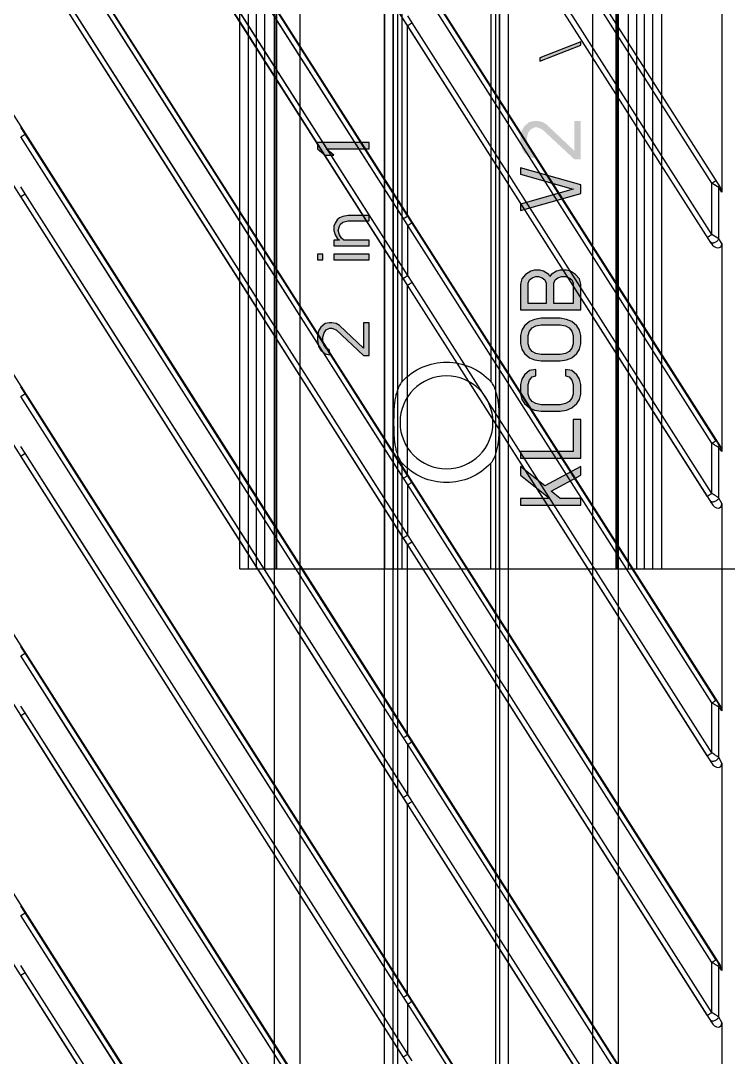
# Model space of a CAD drawing. Header units: millimetres. Extents: x 3299 to 14264, y 1863 to 5555.
# Drawn here: x 10132.6 to 10173.7, y 4667.9 to 4728.1 of the extents above; entities that cross this region are included whole.
import ezdxf

# ---------------------------------------------------------------- set-up
doc = ezdxf.new("R2010")
doc.units = ezdxf.units.MM
doc.layers.add('02___PRT_ALL_AXES', color=7, linetype='Continuous')

# ---------------------------------------------------------------- blocks, each defined once
blk = doc.blocks.new('rygj')
at = {"lineweight": 5, "true_color": 0x139b48}
h = blk.add_hatch(color=114, dxfattribs=at)
h.dxf.hatch_style = 1
h.paths.add_polyline_path([(5016.593, 3168.061), (5016.646, 3168.316), (5016.646, 3168.444), (5016.593, 3168.699), (5016.38, 3168.954), (5016.168, 3169.082), (5015.849, 3169.146), (5015.637, 3169.146), (5015.265, 3169.082), (5015.052, 3168.954), (5014.84, 3168.699), (5014.787, 3168.444), (5015.052, 3168.444), (5015.158, 3168.635), (5015.318, 3168.763), (5015.583, 3168.827), (5015.796, 3168.827), (5016.062, 3168.763), (5016.221, 3168.635), (5016.327, 3168.444), (5016.327, 3168.316), (5016.221, 3168.061), (5014.733, 3166.465), (5014.733, 3166.146), (5016.646, 3166.146), (5016.646, 3166.465), (5015.158, 3166.465), (5016.487, 3167.869)])
h.paths.add_polyline_path([(5020.618, 3169.146), (5020.305, 3169.146), (5020.305, 3168.827), (5020.618, 3168.827)])
h.paths.add_polyline_path([(5020.618, 3168.188), (5020.305, 3168.188), (5020.305, 3166.146), (5020.618, 3166.146)])
h.paths.add_polyline_path([(5021.743, 3167.869), (5021.993, 3167.933), (5022.243, 3167.869), (5022.368, 3167.805), (5022.493, 3167.678), (5022.555, 3167.359), (5022.555, 3166.146), (5022.868, 3166.146), (5022.868, 3167.359), (5022.805, 3167.678), (5022.743, 3167.869), (5022.618, 3167.997), (5022.43, 3168.125), (5022.243, 3168.188), (5021.993, 3168.188), (5021.743, 3168.125), (5021.555, 3167.997), (5021.43, 3167.869), (5021.43, 3168.188), (5021.118, 3168.188), (5021.118, 3166.146), (5021.43, 3166.146), (5021.43, 3167.614), (5021.555, 3167.742)])
h.paths.add_polyline_path([(5027.118, 3169.146), (5026.743, 3169.146), (5026.368, 3168.699), (5026.368, 3168.188), (5026.743, 3168.635), (5026.743, 3166.146), (5027.118, 3166.146)])
h = blk.add_hatch(color=114, dxfattribs=at)
h.dxf.hatch_style = 1
h.paths.add_polyline_path([(5052.292, 3156.452), (5052.23, 3156.825), (5051.982, 3157.123), (5051.734, 3157.271), (5051.424, 3157.346), (5050.866, 3157.346), (5050.556, 3157.271), (5050.308, 3157.123), (5050.061, 3156.825), (5049.937, 3156.527), (5049.875, 3156.154), (5049.875, 3155.037), (5049.937, 3154.665), (5050.061, 3154.367), (5050.308, 3154.069), (5050.556, 3153.92), (5050.866, 3153.846), (5051.424, 3153.846), (5051.734, 3153.92), (5051.982, 3154.069), (5052.23, 3154.367), (5052.292, 3154.74), (5051.92, 3154.74), (5051.858, 3154.516), (5051.672, 3154.367), (5051.424, 3154.293), (5050.866, 3154.293), (5050.618, 3154.367), (5050.432, 3154.516), (5050.308, 3154.74), (5050.247, 3155.037), (5050.247, 3156.154), (5050.308, 3156.452), (5050.432, 3156.676), (5050.618, 3156.825), (5050.866, 3156.899), (5051.424, 3156.899), (5051.672, 3156.825), (5051.858, 3156.676), (5051.92, 3156.452)])
h.paths.add_polyline_path([(5063.634, 3156.527), (5063.572, 3156.825), (5063.324, 3157.123), (5063.076, 3157.271), (5062.642, 3157.346), (5062.518, 3157.346), (5062.085, 3157.271), (5061.837, 3157.123), (5061.589, 3156.825), (5061.527, 3156.527), (5061.837, 3156.527), (5061.961, 3156.75), (5062.147, 3156.899), (5062.456, 3156.974), (5062.704, 3156.974), (5063.014, 3156.899), (5063.2, 3156.75), (5063.324, 3156.527), (5063.324, 3156.378), (5063.2, 3156.08), (5063.076, 3155.931), (5062.704, 3155.782), (5062.456, 3155.782), (5062.456, 3155.484), (5062.704, 3155.484), (5063.076, 3155.41), (5063.262, 3155.261), (5063.386, 3154.963), (5063.386, 3154.665), (5063.324, 3154.516), (5063.2, 3154.367), (5063.076, 3154.293), (5062.766, 3154.218), (5062.394, 3154.218), (5062.085, 3154.293), (5061.961, 3154.367), (5061.837, 3154.516), (5061.775, 3154.665), (5061.465, 3154.665), (5061.527, 3154.442), (5061.651, 3154.218), (5061.837, 3154.069), (5062.085, 3153.92), (5062.332, 3153.846), (5062.828, 3153.846), (5063.076, 3153.92), (5063.324, 3154.069), (5063.51, 3154.218), (5063.634, 3154.442), (5063.696, 3154.665), (5063.696, 3154.963), (5063.634, 3155.261), (5063.51, 3155.484), (5063.2, 3155.633), (5063.448, 3155.857), (5063.572, 3156.08), (5063.634, 3156.378)])
h.paths.add_polyline_path([(5060.597, 3157.346), (5059.729, 3154.293), (5058.862, 3157.346), (5058.49, 3157.346), (5059.481, 3153.846), (5059.977, 3153.846), (5060.969, 3157.346)])
h.paths.add_polyline_path([(5055.019, 3153.846), (5055.019, 3154.293), (5053.16, 3154.293), (5053.16, 3157.346), (5052.788, 3157.346), (5052.788, 3153.846)])
h.paths.add_polyline_path([(5041.817, 3156.452), (5041.755, 3156.825), (5041.507, 3157.123), (5041.26, 3157.271), (5040.95, 3157.346), (5040.392, 3157.346), (5040.082, 3157.271), (5039.834, 3157.123), (5039.586, 3156.825), (5039.462, 3156.527), (5039.4, 3156.154), (5039.4, 3155.037), (5039.462, 3154.665), (5039.586, 3154.367), (5039.834, 3154.069), (5040.082, 3153.92), (5040.392, 3153.846), (5040.95, 3153.846), (5041.26, 3153.92), (5041.507, 3154.069), (5041.755, 3154.367), (5041.817, 3154.74), (5041.445, 3154.74), (5041.383, 3154.516), (5041.198, 3154.367), (5040.95, 3154.293), (5040.392, 3154.293), (5040.144, 3154.367), (5039.958, 3154.516), (5039.834, 3154.74), (5039.772, 3155.037), (5039.772, 3156.154), (5039.834, 3156.452), (5039.958, 3156.676), (5040.144, 3156.825), (5040.392, 3156.899), (5040.95, 3156.899), (5041.198, 3156.825), (5041.383, 3156.676), (5041.445, 3156.452)])
h.paths.add_polyline_path([(5016.902, 3156.154), (5016.84, 3156.527), (5016.716, 3156.825), (5016.468, 3157.123), (5016.22, 3157.271), (5015.91, 3157.346), (5015.414, 3157.346), (5015.104, 3157.271), (5014.856, 3157.123), (5014.608, 3156.825), (5014.485, 3156.527), (5014.423, 3156.154), (5014.423, 3155.037), (5014.485, 3154.665), (5014.608, 3154.367), (5014.856, 3154.069), (5015.104, 3153.92), (5015.414, 3153.846), (5015.91, 3153.846), (5016.22, 3153.92), (5016.468, 3154.069), (5016.716, 3154.367), (5016.84, 3154.665), (5016.902, 3155.037)])
h.paths.add_polyline_path([(5028.368, 3156.527), (5028.306, 3156.825), (5028.058, 3157.123), (5027.81, 3157.271), (5027.438, 3157.346), (5027.19, 3157.346), (5026.756, 3157.271), (5026.508, 3157.123), (5026.261, 3156.825), (5026.199, 3156.527), (5026.508, 3156.527), (5026.632, 3156.75), (5026.818, 3156.899), (5027.128, 3156.974), (5027.376, 3156.974), (5027.686, 3156.899), (5027.872, 3156.75), (5027.996, 3156.527), (5027.996, 3156.378), (5027.872, 3156.08), (5026.137, 3154.218), (5026.137, 3153.846), (5028.368, 3153.846), (5028.368, 3154.218), (5026.632, 3154.218), (5028.182, 3155.857), (5028.306, 3156.08), (5028.368, 3156.378)])
h.paths.add_polyline_path([(5046.404, 3153.846), (5045.474, 3156.229), (5045.288, 3156.229), (5046.218, 3153.846)])
h.paths.add_polyline_path([(5025.269, 3157.346), (5024.401, 3154.293), (5023.533, 3157.346), (5023.162, 3157.346), (5024.153, 3153.846), (5024.649, 3153.846), (5025.641, 3157.346)])
h.paths.add_polyline_path([(5038.904, 3153.846), (5038.904, 3157.346), (5038.532, 3157.346), (5038.532, 3155.931), (5036.797, 3155.931), (5036.797, 3157.346), (5036.425, 3157.346), (5036.425, 3153.846), (5036.797, 3153.846), (5036.797, 3155.484), (5038.532, 3155.484), (5038.532, 3153.846)])
h.paths.add_polyline_path([(5019.691, 3156.229), (5019.691, 3156.527), (5019.629, 3156.75), (5019.443, 3157.048), (5019.195, 3157.271), (5018.885, 3157.346), (5017.398, 3157.346), (5017.398, 3153.846), (5018.885, 3153.846), (5019.195, 3153.92), (5019.443, 3154.144), (5019.629, 3154.442), (5019.691, 3154.665), (5019.691, 3155.037), (5019.629, 3155.261), (5019.443, 3155.559), (5019.319, 3155.633), (5019.443, 3155.708), (5019.629, 3156.005)])
h.paths.add_polyline_path([(5019.319, 3154.963), (5019.319, 3154.74), (5019.257, 3154.516), (5019.133, 3154.367), (5018.947, 3154.293), (5017.769, 3154.293), (5017.769, 3155.41), (5018.947, 3155.41), (5019.133, 3155.335), (5019.257, 3155.186)], flags=16)
h.paths.add_polyline_path([(5019.319, 3156.452), (5019.319, 3156.303), (5019.257, 3156.08), (5019.133, 3155.931), (5018.947, 3155.857), (5017.769, 3155.857), (5017.769, 3156.899), (5018.947, 3156.899), (5019.133, 3156.825), (5019.257, 3156.676)], flags=16)
h.paths.add_polyline_path([(5016.53, 3156.154), (5016.53, 3155.037), (5016.468, 3154.74), (5016.344, 3154.516), (5016.158, 3154.367), (5015.91, 3154.293), (5015.414, 3154.293), (5015.166, 3154.367), (5014.98, 3154.516), (5014.856, 3154.74), (5014.794, 3155.037), (5014.794, 3156.154), (5014.856, 3156.452), (5014.98, 3156.676), (5015.166, 3156.825), (5015.414, 3156.899), (5015.91, 3156.899), (5016.158, 3156.825), (5016.344, 3156.676), (5016.468, 3156.452)], flags=16)
h.paths.add_polyline_path([(5011.881, 3155.037), (5011.881, 3156.154), (5011.943, 3156.452), (5012.067, 3156.676), (5012.253, 3156.825), (5012.501, 3156.899), (5013.059, 3156.899), (5013.307, 3156.825), (5013.493, 3156.676), (5013.555, 3156.452), (5013.927, 3156.452), (5013.865, 3156.825), (5013.617, 3157.123), (5013.369, 3157.271), (5013.059, 3157.346), (5012.501, 3157.346), (5012.191, 3157.271), (5011.943, 3157.123), (5011.695, 3156.825), (5011.572, 3156.527), (5011.51, 3156.154), (5011.51, 3155.037), (5011.572, 3154.665), (5011.695, 3154.367), (5011.943, 3154.069), (5012.191, 3153.92), (5012.501, 3153.846), (5013.059, 3153.846), (5013.369, 3153.92), (5013.617, 3154.069), (5013.865, 3154.367), (5013.927, 3154.74), (5013.555, 3154.74), (5013.493, 3154.516), (5013.307, 3154.367), (5013.059, 3154.293), (5012.501, 3154.293), (5012.253, 3154.367), (5012.067, 3154.516), (5011.943, 3154.74)])
h.paths.add_polyline_path([(5011.014, 3153.846), (5011.014, 3154.293), (5009.154, 3154.293), (5009.154, 3157.346), (5008.782, 3157.346), (5008.782, 3153.846)])
h.paths.add_polyline_path([(5032.954, 3153.846), (5032.025, 3156.229), (5031.839, 3156.229), (5032.768, 3153.846)])
h.paths.add_polyline_path([(5006.427, 3155.633), (5006.427, 3157.346), (5006.055, 3157.346), (5006.055, 3153.846), (5006.427, 3153.846), (5006.427, 3155.037), (5006.861, 3155.559), (5007.791, 3153.846), (5008.287, 3153.846), (5007.171, 3155.931), (5008.287, 3157.346), (5007.791, 3157.346)])
at = {"color": 114, "linetype": 'Continuous', "true_color": 0x139b48}
for p, q in [((4442.055, 3171.646), (5101.055, 3171.646)), ((4442.055, 3170.146), (5101.055, 3170.146)), ((5015.052, 3168.954), (5014.84, 3168.699)), ((5015.265, 3169.082), (5015.052, 3168.954)), ((5015.637, 3169.146), (5015.265, 3169.082)), ((5015.318, 3168.763), (5015.583, 3168.827)), ((5015.583, 3168.827), (5015.796, 3168.827)), ((5015.849, 3169.146), (5015.637, 3169.146)), ((5015.796, 3168.827), (5016.062, 3168.763)), ((5016.168, 3169.082), (5015.849, 3169.146)), ((5016.38, 3168.954), (5016.168, 3169.082)), ((5016.593, 3168.699), (5016.38, 3168.954)), ((5020.618, 3169.146), (5020.305, 3169.146)), ((5020.305, 3169.146), (5020.305, 3168.827)), ((5020.305, 3168.827), (5020.618, 3168.827)), ((5020.618, 3168.827), (5020.618, 3169.146)), ((5026.743, 3169.146), (5026.368, 3168.699)), ((5027.118, 3169.146), (5026.743, 3169.146)), ((5027.118, 3166.146), (5027.118, 3169.146)), ((5014.84, 3168.699), (5014.787, 3168.444)), ((5014.787, 3168.444), (5015.052, 3168.444)), ((5015.052, 3168.444), (5015.158, 3168.635)), ((5015.158, 3168.635), (5015.318, 3168.763)), ((5016.062, 3168.763), (5016.221, 3168.635)), ((5016.221, 3168.635), (5016.327, 3168.444)), ((5016.327, 3168.316), (5016.221, 3168.061)), ((5016.327, 3168.444), (5016.327, 3168.316)), ((5016.646, 3168.444), (5016.593, 3168.699)), ((5016.593, 3168.061), (5016.646, 3168.316)), ((5016.646, 3168.316), (5016.646, 3168.444)), ((5026.368, 3168.699), (5026.368, 3168.188)), ((5026.368, 3168.188), (5026.743, 3168.635)), ((5026.743, 3168.635), (5026.743, 3166.146)), ((5016.221, 3168.061), (5014.733, 3166.465)), ((5015.158, 3166.465), (5016.487, 3167.869)), ((5016.487, 3167.869), (5016.593, 3168.061)), ((5020.618, 3168.188), (5020.305, 3168.188)), ((5020.305, 3168.188), (5020.305, 3166.146)), ((5020.618, 3166.146), (5020.618, 3168.188)), ((5021.43, 3168.188), (5021.118, 3168.188)), ((5021.118, 3168.188), (5021.118, 3166.146)), ((5021.43, 3167.869), (5021.43, 3168.188)), ((5021.555, 3167.997), (5021.43, 3167.869)), ((5021.43, 3167.614), (5021.555, 3167.742)), ((5021.743, 3168.125), (5021.555, 3167.997)), ((5021.555, 3167.742), (5021.743, 3167.869)), ((5021.993, 3168.188), (5021.743, 3168.125)), ((5021.743, 3167.869), (5021.993, 3167.933)), ((5022.243, 3168.188), (5021.993, 3168.188)), ((5021.993, 3167.933), (5022.243, 3167.869)), ((5022.43, 3168.125), (5022.243, 3168.188)), ((5022.243, 3167.869), (5022.368, 3167.805)), ((5022.368, 3167.805), (5022.493, 3167.678)), ((5022.618, 3167.997), (5022.43, 3168.125)), ((5022.493, 3167.678), (5022.555, 3167.359)), ((5022.743, 3167.869), (5022.618, 3167.997)), ((5022.805, 3167.678), (5022.743, 3167.869)), ((5022.868, 3167.359), (5022.805, 3167.678)), ((5021.43, 3166.146), (5021.43, 3167.614)), ((5022.555, 3167.359), (5022.555, 3166.146)), ((5022.868, 3166.146), (5022.868, 3167.359)), ((5014.733, 3166.465), (5014.733, 3166.146)), ((5016.646, 3166.465), (5015.158, 3166.465)), ((5016.646, 3166.146), (5016.646, 3166.465)), ((5014.733, 3166.146), (5016.646, 3166.146)), ((5020.305, 3166.146), (5020.618, 3166.146)), ((5021.118, 3166.146), (5021.43, 3166.146)), ((5022.555, 3166.146), (5022.868, 3166.146)), ((5026.743, 3166.146), (5027.118, 3166.146)), ((4495.013, 3165.246), (5068.697, 3165.246)), ((4495.398, 3164.746), (5068.312, 3164.746)), ((4495.013, 3158.046), (5068.697, 3158.046)), ((4495.398, 3158.546), (5068.312, 3158.546)), ((5006.427, 3157.346), (5006.055, 3157.346)), ((5006.055, 3157.346), (5006.055, 3153.846)), ((5007.791, 3157.346), (5006.427, 3155.633)), ((5006.427, 3155.633), (5006.427, 3157.346)), ((5007.171, 3155.931), (5008.287, 3157.346)), ((5008.287, 3157.346), (5007.791, 3157.346)), ((5009.154, 3157.346), (5008.782, 3157.346)), ((5008.782, 3157.346), (5008.782, 3153.846)), ((5009.154, 3154.293), (5009.154, 3157.346)), ((5011.695, 3156.825), (5011.572, 3156.527)), ((5011.943, 3157.123), (5011.695, 3156.825)), ((5012.191, 3157.271), (5011.943, 3157.123)), ((5012.067, 3156.676), (5012.253, 3156.825)), ((5012.501, 3157.346), (5012.191, 3157.271)), ((5012.253, 3156.825), (5012.501, 3156.899)), ((5013.059, 3157.346), (5012.501, 3157.346)), ((5012.501, 3156.899), (5013.059, 3156.899)), ((5013.369, 3157.271), (5013.059, 3157.346)), ((5013.059, 3156.899), (5013.307, 3156.825)), ((5013.307, 3156.825), (5013.493, 3156.676)), ((5013.617, 3157.123), (5013.369, 3157.271)), ((5013.865, 3156.825), (5013.617, 3157.123)), ((5013.927, 3156.452), (5013.865, 3156.825)), ((5014.608, 3156.825), (5014.485, 3156.527)), ((5014.856, 3157.123), (5014.608, 3156.825)), ((5015.104, 3157.271), (5014.856, 3157.123)), ((5014.98, 3156.676), (5015.166, 3156.825)), ((5015.414, 3157.346), (5015.104, 3157.271)), ((5015.166, 3156.825), (5015.414, 3156.899)), ((5015.91, 3157.346), (5015.414, 3157.346)), ((5015.414, 3156.899), (5015.91, 3156.899)), ((5016.22, 3157.271), (5015.91, 3157.346)), ((5015.91, 3156.899), (5016.158, 3156.825)), ((5016.158, 3156.825), (5016.344, 3156.676)), ((5016.468, 3157.123), (5016.22, 3157.271)), ((5016.716, 3156.825), (5016.468, 3157.123)), ((5016.84, 3156.527), (5016.716, 3156.825)), ((5018.885, 3157.346), (5017.398, 3157.346)), ((5017.398, 3157.346), (5017.398, 3153.846)), ((5017.769, 3156.899), (5018.947, 3156.899)), ((5017.769, 3155.857), (5017.769, 3156.899)), ((5019.195, 3157.271), (5018.885, 3157.346)), ((5018.947, 3156.899), (5019.133, 3156.825)), ((5019.133, 3156.825), (5019.257, 3156.676)), ((5019.443, 3157.048), (5019.195, 3157.271)), ((5019.629, 3156.75), (5019.443, 3157.048)), ((5023.533, 3157.346), (5023.162, 3157.346)), ((5023.162, 3157.346), (5024.153, 3153.846)), ((5024.401, 3154.293), (5023.533, 3157.346)), ((5025.269, 3157.346), (5024.401, 3154.293)), ((5024.649, 3153.846), (5025.641, 3157.346)), ((5025.641, 3157.346), (5025.269, 3157.346)), ((5011.572, 3156.527), (5011.51, 3156.154)), ((5011.881, 3156.154), (5011.943, 3156.452)), ((5011.943, 3156.452), (5012.067, 3156.676)), ((5013.493, 3156.676), (5013.555, 3156.452)), ((5013.555, 3156.452), (5013.927, 3156.452)), ((5014.485, 3156.527), (5014.423, 3156.154)), ((5014.794, 3156.154), (5014.856, 3156.452)), ((5014.856, 3156.452), (5014.98, 3156.676)), ((5016.344, 3156.676), (5016.468, 3156.452)), ((5016.468, 3156.452), (5016.53, 3156.154)), ((5016.902, 3156.154), (5016.84, 3156.527)), ((5019.257, 3156.676), (5019.319, 3156.452)), ((5019.319, 3156.303), (5019.257, 3156.08)), ((5019.319, 3156.452), (5019.319, 3156.303)), ((5019.691, 3156.527), (5019.629, 3156.75)), ((5019.629, 3156.005), (5019.691, 3156.229)), ((5019.691, 3156.229), (5019.691, 3156.527)), ((5032.025, 3156.229), (5031.839, 3156.229)), ((5031.839, 3156.229), (5032.768, 3153.846)), ((5032.954, 3153.846), (5032.025, 3156.229)), ((5008.287, 3153.846), (5007.171, 3155.931)), ((5011.51, 3156.154), (5011.51, 3155.037)), ((5011.881, 3155.037), (5011.881, 3156.154)), ((5014.423, 3156.154), (5014.423, 3155.037)), ((5014.794, 3155.037), (5014.794, 3156.154)), ((5016.53, 3156.154), (5016.53, 3155.037)), ((5016.902, 3155.037), (5016.902, 3156.154)), ((5018.947, 3155.857), (5017.769, 3155.857)), ((5019.133, 3155.931), (5018.947, 3155.857)), ((5019.257, 3156.08), (5019.133, 3155.931)), ((5019.319, 3155.633), (5019.443, 3155.708)), ((5019.443, 3155.559), (5019.319, 3155.633)), ((5019.443, 3155.708), (5019.629, 3156.005)), ((5006.427, 3155.037), (5006.861, 3155.559)), ((5006.427, 3153.846), (5006.427, 3155.037)), ((5006.861, 3155.559), (5007.791, 3153.846)), ((5011.51, 3155.037), (5011.572, 3154.665)), ((5011.943, 3154.74), (5011.881, 3155.037)), ((5014.423, 3155.037), (5014.485, 3154.665)), ((5014.856, 3154.74), (5014.794, 3155.037)), ((5016.53, 3155.037), (5016.468, 3154.74)), ((5016.84, 3154.665), (5016.902, 3155.037)), ((5017.769, 3155.41), (5018.947, 3155.41)), ((5017.769, 3154.293), (5017.769, 3155.41)), ((5018.947, 3155.41), (5019.133, 3155.335)), ((5019.133, 3155.335), (5019.257, 3155.186)), ((5019.257, 3155.186), (5019.319, 3154.963)), ((5019.629, 3155.261), (5019.443, 3155.559)), ((5019.691, 3155.037), (5019.629, 3155.261)), ((5019.691, 3154.665), (5019.691, 3155.037)), ((5011.572, 3154.665), (5011.695, 3154.367)), ((5012.067, 3154.516), (5011.943, 3154.74)), ((5012.253, 3154.367), (5012.067, 3154.516)), ((5013.493, 3154.516), (5013.307, 3154.367)), ((5013.555, 3154.74), (5013.493, 3154.516)), ((5013.927, 3154.74), (5013.555, 3154.74)), ((5013.865, 3154.367), (5013.927, 3154.74)), ((5014.485, 3154.665), (5014.608, 3154.367)), ((5014.98, 3154.516), (5014.856, 3154.74)), ((5015.166, 3154.367), (5014.98, 3154.516)), ((5016.344, 3154.516), (5016.158, 3154.367)), ((5016.468, 3154.74), (5016.344, 3154.516)), ((5016.716, 3154.367), (5016.84, 3154.665)), ((5019.257, 3154.516), (5019.133, 3154.367)), ((5019.319, 3154.74), (5019.257, 3154.516)), ((5019.319, 3154.963), (5019.319, 3154.74)), ((5019.443, 3154.144), (5019.629, 3154.442)), ((5019.629, 3154.442), (5019.691, 3154.665)), ((5006.055, 3153.846), (5006.427, 3153.846)), ((5007.791, 3153.846), (5008.287, 3153.846)), ((5008.782, 3153.846), (5011.014, 3153.846)), ((5011.014, 3154.293), (5009.154, 3154.293)), ((5011.014, 3153.846), (5011.014, 3154.293)), ((5011.695, 3154.367), (5011.943, 3154.069)), ((5011.943, 3154.069), (5012.191, 3153.92)), ((5012.191, 3153.92), (5012.501, 3153.846)), ((5012.501, 3154.293), (5012.253, 3154.367)), ((5013.059, 3154.293), (5012.501, 3154.293)), ((5012.501, 3153.846), (5013.059, 3153.846)), ((5013.307, 3154.367), (5013.059, 3154.293)), ((5013.059, 3153.846), (5013.369, 3153.92)), ((5013.369, 3153.92), (5013.617, 3154.069)), ((5013.617, 3154.069), (5013.865, 3154.367)), ((5014.608, 3154.367), (5014.856, 3154.069)), ((5014.856, 3154.069), (5015.104, 3153.92)), ((5015.104, 3153.92), (5015.414, 3153.846)), ((5015.414, 3154.293), (5015.166, 3154.367)), ((5015.91, 3154.293), (5015.414, 3154.293)), ((5015.414, 3153.846), (5015.91, 3153.846)), ((5016.158, 3154.367), (5015.91, 3154.293)), ((5015.91, 3153.846), (5016.22, 3153.92)), ((5016.22, 3153.92), (5016.468, 3154.069)), ((5016.468, 3154.069), (5016.716, 3154.367)), ((5017.398, 3153.846), (5018.885, 3153.846)), ((5018.947, 3154.293), (5017.769, 3154.293)), ((5018.885, 3153.846), (5019.195, 3153.92)), ((5019.133, 3154.367), (5018.947, 3154.293)), ((5019.195, 3153.92), (5019.443, 3154.144)), ((5024.153, 3153.846), (5024.649, 3153.846)), ((5032.768, 3153.846), (5032.954, 3153.846)), ((4442.055, 3153.146), (5101.055, 3153.146)), ((4442.055, 3151.646), (5101.055, 3151.646))]:
    blk.add_line(p, q, dxfattribs=at)
at = {"layer": '02___PRT_ALL_AXES', "color": 114, "linetype": 'Continuous', "true_color": 0x139b48}
for p, q in [((5068.145, 3164.485), (4464.566, 3164.485)), ((5068.145, 3158.807), (4464.566, 3158.807))]:
    blk.add_line(p, q, dxfattribs=at)
blk = doc.blocks.new('ERTFHGJ')
at = {"color": 40, "linetype": 'Continuous', "true_color": 0xf8d731}
for p, q in [((8900.957, 3696.77), (8900.957, 3617.77)), ((8901.457, 3617.77), (8901.457, 3696.77)), ((8901.957, 3617.77), (8901.957, 3696.77)), ((8902.402, 3617.77), (8902.402, 3696.77)), ((8902.874, 3617.77), (8902.874, 3696.77)), ((8903.457, 3617.77), (8903.457, 3696.77)), ((8903.537, 3696.77), (8903.537, 3617.77)), ((8903.598, 3617.77), (8903.598, 3696.77)), ((8909.882, 3696.77), (8909.882, 3617.77)), ((8910.382, 3617.77), (8910.382, 3696.77)), ((8916.532, 3617.77), (8916.532, 3696.77)), ((8917.032, 3617.77), (8917.032, 3696.77)), ((8923.315, 3617.77), (8923.315, 3696.77)), ((8923.377, 3696.77), (8923.377, 3617.77)), ((8923.457, 3617.77), (8923.457, 3696.77)), ((8924.039, 3696.77), (8924.039, 3617.77)), ((8924.511, 3696.77), (8924.511, 3617.77)), ((8924.957, 3617.77), (8924.957, 3696.77)), ((8925.457, 3617.77), (8925.457, 3696.77)), ((8910.882, 3685.9), (8910.882, 3628.641)), ((8916.032, 3628.641), (8916.032, 3685.9)), ((8910.882, 3617.77), (8910.882, 3623.9)), ((8916.032, 3617.77), (8916.032, 3623.9)), ((8925.457, 3617.77), (8878.457, 3617.77))]:
    blk.add_line(p, q, dxfattribs=at)
blk.add_circle((8913.457, 3626.27), 2.7, dxfattribs=at)
for start, end in [(42.63239, 137.36761), (222.63239, 317.36761)]:
    blk.add_arc((8913.457, 3626.27), 3.5, start, end, dxfattribs=at)
for points, knots in [([(8910.387, 3626.27), (8910.387, 3626.375), (8910.388, 3626.583), (8910.395, 3626.895), (8910.413, 3627.203), (8910.446, 3627.508), (8910.5, 3627.808), (8910.568, 3628.054), (8910.639, 3628.245), (8910.704, 3628.385), (8910.783, 3628.519), (8910.846, 3628.602), (8910.882, 3628.641)], [0, 0, 0, 0, 0.127092, 0.253318, 0.378322, 0.502266, 0.625619, 0.749056, 0.811111, 0.873552, 0.936512, 1, 1, 1, 1]), ([(8916.032, 3628.641), (8916.067, 3628.602), (8916.131, 3628.519), (8916.209, 3628.385), (8916.274, 3628.245), (8916.346, 3628.054), (8916.413, 3627.808), (8916.467, 3627.508), (8916.5, 3627.203), (8916.518, 3626.895), (8916.526, 3626.583), (8916.527, 3626.375), (8916.527, 3626.27)], [0, 0, 0, 0, 0.063487, 0.126447, 0.188887, 0.250942, 0.37438, 0.497732, 0.621676, 0.746681, 0.872907, 1, 1, 1, 1]), ([(8910.882, 3623.9), (8910.846, 3623.938), (8910.783, 3624.021), (8910.704, 3624.156), (8910.639, 3624.296), (8910.567, 3624.487), (8910.5, 3624.733), (8910.446, 3625.033), (8910.413, 3625.338), (8910.395, 3625.646), (8910.388, 3625.957), (8910.387, 3626.166), (8910.387, 3626.27)], [0, 0, 0, 0, 0.063495, 0.126469, 0.188905, 0.250963, 0.374396, 0.497744, 0.621683, 0.746682, 0.87291, 1, 1, 1, 1]), ([(8916.527, 3626.27), (8916.527, 3626.166), (8916.526, 3625.957), (8916.518, 3625.646), (8916.5, 3625.338), (8916.467, 3625.033), (8916.413, 3624.733), (8916.346, 3624.487), (8916.274, 3624.296), (8916.209, 3624.156), (8916.131, 3624.021), (8916.067, 3623.938), (8916.032, 3623.9)], [0, 0, 0, 0, 0.127092, 0.253319, 0.378323, 0.502267, 0.62562, 0.749057, 0.811112, 0.873553, 0.936512, 1, 1, 1, 1])]:
    blk.add_open_spline(points, degree=3, knots=knots, dxfattribs=at)
blk = doc.blocks.new('ryfh')
at = {"rotation": 90}
blk.add_blockref('rygj', (11445.273, 369.859), dxfattribs=at)
at = {"xscale": -1}
blk.add_blockref('ERTFHGJ', (17197.083, 1754.444), dxfattribs=at)
blk = doc.blocks.new('1111')
at = {"color": 7, "linetype": 'Continuous'}
for p, q in [((16480.225, 7050.624), (16601.677, 6859.983)), ((16482.622, 7050.956), (16602.197, 6863.262)), ((16489.829, 7050.624), (16601.677, 6875.058)), ((16492.226, 7050.956), (16602.197, 6878.337)), ((16499.433, 7050.624), (16601.677, 6890.134)), ((16501.831, 7050.956), (16602.197, 6893.412)), ((16509.037, 7050.624), (16601.677, 6905.209)), ((16511.435, 7050.956), (16602.197, 6908.488)), ((16518.641, 7050.624), (16601.677, 6920.285)), ((16521.039, 7050.956), (16602.197, 6923.563)), ((16530.643, 7050.956), (16602.197, 6938.638)), ((16537.849, 7050.624), (16601.677, 6950.435)), ((16540.247, 7050.956), (16602.197, 6953.714)), ((16602.181, 6968.814), (16569.293, 7020.437)), ((16601.659, 6965.538), (16566.745, 7020.343)), ((16561.83, 6997.906), (16601.677, 6935.36)), ((16583.768, 6963.505), (16561.854, 6997.906)), ((16584.035, 6963.667), (16562.209, 6997.906)), ((16583.784, 6966.968), (16564.165, 6997.746)), ((16584.022, 6967.128), (16564.415, 6997.906)), ((16601.704, 6969.028), (16584.035, 6996.763)), ((16601.704, 6966.05), (16584.035, 6993.785)), ((16574.457, 6978.121), (16567.383, 6989.227)), ((16574.718, 6978.282), (16567.639, 6989.387)), ((16566.986, 6978.245), (16561.538, 6986.791)), ((16583.784, 6951.893), (16561.538, 6986.791)), ((16584.022, 6952.053), (16561.79, 6986.952)), ((16583.768, 6948.43), (16561.538, 6983.327)), ((16567.063, 6974.653), (16561.538, 6983.327)), ((16584.035, 6948.591), (16561.79, 6983.487)), ((16578.714, 6974.922), (16573.427, 6983.216)), ((16572.012, 6970.905), (16564.642, 6982.475)), ((16601.704, 6953.916), (16584.035, 6981.65)), ((16601.941, 6954.076), (16584.272, 6981.81)), ((16602.282, 6980.571), (16602.282, 6968.5)), ((16569.776, 6970.959), (16564.686, 6978.945)), ((16581.463, 6971.144), (16576.356, 6979.161)), ((16581.651, 6967.407), (16574.718, 6978.282)), ((16584.021, 6978.185), (16583.768, 6978.581)), ((16584.287, 6978.346), (16584.035, 6978.742)), ((16601.704, 6951.007), (16584.287, 6978.346)), ((16571.767, 6970.745), (16566.986, 6978.245)), ((16579.086, 6970.855), (16574.457, 6978.121)), ((16584.01, 6978.167), (16584.021, 6978.185)), ((16584.01, 6967.186), (16584.01, 6978.167)), ((16601.437, 6950.846), (16584.021, 6978.185)), ((16574.266, 6963.346), (16567.063, 6974.653)), ((16583.784, 6966.968), (16578.714, 6974.922)), ((16561.79, 6971.876), (16561.538, 6972.272)), ((16561.538, 6971.716), (16561.79, 6971.876)), ((16566.986, 6963.17), (16561.538, 6971.716)), ((16583.784, 6936.817), (16561.538, 6971.716)), ((16567.234, 6963.33), (16561.79, 6971.876)), ((16584.022, 6936.977), (16561.79, 6971.876)), ((16584.022, 6967.128), (16581.463, 6971.144)), ((16576.893, 6959.795), (16569.776, 6970.959)), ((16576.516, 6963.295), (16571.767, 6970.745)), ((16576.758, 6963.455), (16572.012, 6970.905)), ((16583.768, 6963.505), (16579.086, 6970.855)), ((16561.79, 6968.412), (16561.538, 6968.807)), ((16602.009, 6968.836), (16601.704, 6969.028)), ((16601.704, 6966.05), (16601.704, 6969.028)), ((16601.793, 6968.972), (16601.704, 6969.028)), ((16601.875, 6968.921), (16601.793, 6968.972)), ((16601.947, 6968.875), (16601.875, 6968.921)), ((16602.009, 6968.836), (16601.947, 6968.875)), ((16602.107, 6968.775), (16602.009, 6968.836)), ((16602.107, 6965.797), (16602.107, 6968.775)), ((16602.282, 6968.5), (16602.107, 6968.775)), ((16561.538, 6968.251), (16561.79, 6968.412)), ((16583.768, 6933.355), (16561.538, 6968.251)), ((16564.432, 6963.709), (16561.538, 6968.251)), ((16584.035, 6933.516), (16561.79, 6968.412)), ((16567.319, 6959.738), (16561.79, 6968.412)), ((16584.035, 6963.667), (16581.651, 6967.407)), ((16584.035, 6966.575), (16583.784, 6966.968)), ((16584.01, 6967.186), (16584.022, 6967.128)), ((16584.272, 6966.735), (16584.022, 6967.128)), ((16584.035, 6963.667), (16584.035, 6966.575)), ((16601.704, 6938.84), (16584.035, 6966.575)), ((16601.941, 6939), (16584.272, 6966.735)), ((16602.107, 6965.797), (16601.704, 6966.05)), ((16602.282, 6965.522), (16602.107, 6965.797)), ((16602.282, 6965.522), (16602.282, 6953.448)), ((16567.063, 6959.578), (16564.432, 6963.709)), ((16572.012, 6955.83), (16567.234, 6963.33)), ((16578.987, 6955.936), (16574.266, 6963.346)), ((16581.292, 6955.803), (16576.516, 6963.295)), ((16581.531, 6955.963), (16576.758, 6963.455)), ((16584.021, 6963.109), (16583.768, 6963.505)), ((16584.287, 6963.27), (16584.035, 6963.667)), ((16601.704, 6935.932), (16584.287, 6963.27)), ((16571.767, 6955.67), (16566.986, 6963.17)), ((16584.01, 6963.091), (16584.021, 6963.109)), ((16584.01, 6952.11), (16584.01, 6963.091)), ((16601.437, 6935.771), (16584.021, 6963.109)), ((16572.152, 6952.157), (16567.319, 6959.738)), ((16581.599, 6952.412), (16576.893, 6959.795)), ((16574.266, 6948.27), (16567.063, 6959.578)), ((16561.79, 6956.801), (16561.538, 6957.197)), ((16561.538, 6956.64), (16561.79, 6956.801)), ((16566.986, 6948.095), (16561.538, 6956.64)), ((16583.784, 6921.742), (16561.538, 6956.64)), ((16584.022, 6921.902), (16561.79, 6956.801)), ((16564.642, 6952.324), (16561.79, 6956.801)), ((16576.516, 6948.219), (16571.767, 6955.67)), ((16576.758, 6948.379), (16572.012, 6955.83)), ((16583.768, 6948.43), (16578.987, 6955.936)), ((16583.784, 6951.893), (16581.292, 6955.803)), ((16584.022, 6952.053), (16581.531, 6955.963)), ((16561.79, 6953.336), (16561.538, 6953.732)), ((16601.704, 6951.007), (16601.704, 6953.916)), ((16602.197, 6953.714), (16602.102, 6953.837)), ((16602.282, 6953.448), (16602.107, 6953.677)), ((16602.107, 6950.74), (16602.107, 6953.677)), ((16561.538, 6953.176), (16561.79, 6953.336)), ((16583.768, 6918.279), (16561.538, 6953.176)), ((16564.432, 6948.634), (16561.538, 6953.176)), ((16584.035, 6918.44), (16561.79, 6953.336)), ((16564.686, 6948.794), (16561.79, 6953.336)), ((16584.035, 6948.591), (16581.599, 6952.412)), ((16569.657, 6944.452), (16564.642, 6952.324)), ((16579.251, 6941.021), (16572.152, 6952.157)), ((16584.035, 6951.499), (16583.784, 6951.893)), ((16584.01, 6952.11), (16584.022, 6952.053)), ((16584.272, 6951.659), (16584.022, 6952.053)), ((16584.035, 6948.591), (16584.035, 6951.499)), ((16601.704, 6923.765), (16584.035, 6951.499)), ((16601.941, 6923.925), (16584.272, 6951.659)), ((16601.677, 6950.435), (16601.598, 6950.579)), ((16602.282, 6950.42), (16602.107, 6950.74)), ((16602.282, 6950.42), (16602.282, 6938.373)), ((16569.776, 6940.809), (16564.686, 6948.794)), ((16569.519, 6940.648), (16564.432, 6948.634)), ((16578.987, 6940.86), (16574.266, 6948.27)), ((16578.9, 6944.479), (16576.516, 6948.219)), ((16579.141, 6944.639), (16576.758, 6948.379)), ((16584.021, 6948.034), (16583.768, 6948.43)), ((16584.287, 6948.195), (16584.035, 6948.591)), ((16601.704, 6920.856), (16584.287, 6948.195)), ((16571.767, 6940.594), (16566.986, 6948.095)), ((16584.01, 6948.016), (16584.021, 6948.034)), ((16584.01, 6937.035), (16584.01, 6948.016)), ((16601.437, 6920.695), (16584.021, 6948.034)), ((16584.022, 6936.977), (16579.141, 6944.639)), ((16572.012, 6940.755), (16569.657, 6944.452)), ((16583.784, 6936.817), (16578.9, 6944.479)), ((16561.79, 6941.726), (16561.538, 6942.121)), ((16561.538, 6941.565), (16561.79, 6941.726)), ((16583.784, 6906.667), (16561.538, 6941.565)), ((16564.392, 6937.088), (16561.538, 6941.565)), ((16567.234, 6933.18), (16561.79, 6941.726)), ((16584.022, 6906.827), (16561.79, 6941.726)), ((16581.599, 6937.336), (16579.251, 6941.021)), ((16574.266, 6933.195), (16569.519, 6940.648)), ((16574.527, 6933.356), (16569.776, 6940.809)), ((16574.139, 6936.874), (16571.767, 6940.594)), ((16576.758, 6933.304), (16572.012, 6940.755)), ((16581.334, 6937.175), (16578.987, 6940.86)), ((16561.79, 6938.261), (16561.538, 6938.657)), ((16601.704, 6935.932), (16601.704, 6938.84)), ((16602.197, 6938.638), (16602.102, 6938.762)), ((16602.282, 6938.373), (16602.107, 6938.602)), ((16602.107, 6935.665), (16602.107, 6938.602)), ((16561.538, 6938.1), (16561.79, 6938.261)), ((16583.768, 6903.204), (16561.538, 6938.1)), ((16564.432, 6933.558), (16561.538, 6938.1)), ((16584.035, 6903.365), (16561.79, 6938.261)), ((16564.686, 6933.719), (16561.79, 6938.261)), ((16584.035, 6933.516), (16581.599, 6937.336)), ((16566.986, 6933.019), (16564.392, 6937.088)), ((16578.9, 6929.404), (16574.139, 6936.874)), ((16583.768, 6933.355), (16581.334, 6937.175)), ((16584.035, 6936.424), (16583.784, 6936.817)), ((16584.01, 6937.035), (16584.022, 6936.977)), ((16584.272, 6936.584), (16584.022, 6936.977)), ((16584.035, 6933.516), (16584.035, 6936.424)), ((16601.704, 6908.689), (16584.035, 6936.424)), ((16601.941, 6908.849), (16584.272, 6936.584)), ((16602.282, 6935.344), (16602.107, 6935.665)), ((16601.677, 6935.36), (16601.598, 6935.503)), ((16602.282, 6935.344), (16602.282, 6923.297)), ((16567.319, 6929.587), (16564.686, 6933.719)), ((16569.519, 6925.572), (16564.432, 6933.558)), ((16569.657, 6929.377), (16567.234, 6933.18)), ((16578.987, 6925.785), (16574.266, 6933.195)), ((16579.251, 6925.946), (16574.527, 6933.356)), ((16579.141, 6929.564), (16576.758, 6933.304)), ((16584.021, 6932.958), (16583.768, 6933.355)), ((16584.287, 6933.12), (16584.035, 6933.516)), ((16601.704, 6905.781), (16584.287, 6933.12)), ((16569.41, 6929.217), (16566.986, 6933.019)), ((16584.01, 6932.941), (16584.021, 6932.958)), ((16584.01, 6921.96), (16584.01, 6932.941)), ((16601.437, 6905.62), (16584.021, 6932.958)), ((16572.152, 6922.006), (16567.319, 6929.587)), ((16581.531, 6925.812), (16579.141, 6929.564)), ((16574.139, 6921.798), (16569.41, 6929.217)), ((16574.382, 6921.958), (16569.657, 6929.377)), ((16581.292, 6925.652), (16578.9, 6929.404)), ((16561.79, 6926.65), (16561.538, 6927.046)), ((16561.538, 6926.49), (16561.79, 6926.65)), ((16583.784, 6891.591), (16561.538, 6926.49)), ((16564.392, 6922.013), (16561.538, 6926.49)), ((16584.022, 6891.751), (16561.79, 6926.65)), ((16564.642, 6922.173), (16561.79, 6926.65)), ((16581.599, 6922.261), (16579.251, 6925.946)), ((16574.266, 6918.12), (16569.519, 6925.572)), ((16581.334, 6922.1), (16578.987, 6925.785)), ((16583.784, 6921.742), (16581.292, 6925.652)), ((16584.022, 6921.902), (16581.531, 6925.812)), ((16561.79, 6923.186), (16561.538, 6923.581)), ((16601.704, 6920.856), (16601.704, 6923.765)), ((16602.197, 6923.563), (16602.102, 6923.686)), ((16602.282, 6923.297), (16602.107, 6923.526)), ((16602.107, 6920.589), (16602.107, 6923.526)), ((16561.538, 6923.025), (16561.79, 6923.186)), ((16583.768, 6888.128), (16561.538, 6923.025)), ((16564.432, 6918.483), (16561.538, 6923.025)), ((16584.035, 6888.29), (16561.79, 6923.186)), ((16567.319, 6914.512), (16561.79, 6923.186)), ((16566.986, 6917.944), (16564.392, 6922.013)), ((16567.234, 6918.104), (16564.642, 6922.173)), ((16576.893, 6914.569), (16572.152, 6922.006)), ((16576.516, 6918.068), (16574.139, 6921.798)), ((16576.758, 6918.229), (16574.382, 6921.958)), ((16583.768, 6918.279), (16581.334, 6922.1)), ((16584.035, 6918.44), (16581.599, 6922.261)), ((16584.035, 6921.349), (16583.784, 6921.742)), ((16584.01, 6921.96), (16584.022, 6921.902)), ((16584.272, 6921.509), (16584.022, 6921.902)), ((16601.704, 6893.614), (16584.035, 6921.349)), ((16584.035, 6918.44), (16584.035, 6921.349)), ((16601.941, 6893.774), (16584.272, 6921.509)), ((16602.282, 6920.269), (16602.107, 6920.589)), ((16601.677, 6920.285), (16601.598, 6920.428)), ((16602.282, 6920.269), (16602.282, 6908.222)), ((16567.063, 6914.351), (16564.432, 6918.483)), ((16584.021, 6917.883), (16583.768, 6918.279)), ((16584.287, 6918.044), (16584.035, 6918.44))]:
    blk.add_line(p, q, dxfattribs=at)
for centre, major_axis, ratio, start_param, end_param in [((16601.92, 6968.665), (-0.264, 0.384), 0.642651, -2.389365, -1.624536), ((16601.92, 6965.687), (-0.264, 0.384), 0.642651, 1.517057, 3.893821), ((16601.92, 6953.586), (-0.278, 0.337), 0.685856, -2.447355, -1.747542), ((16601.92, 6950.612), (-0.253, 0.43), 0.601104, -4.65481, -2.346373), ((16601.92, 6938.51), (-0.278, 0.337), 0.685856, -2.447355, -1.747542), ((16601.92, 6935.537), (-0.253, 0.43), 0.601104, -4.65481, -2.346373), ((16601.92, 6923.435), (-0.278, 0.337), 0.685856, -2.447355, -1.747542), ((16601.92, 6920.461), (-0.253, 0.43), 0.601104, -4.65481, -2.346373)]:
    blk.add_ellipse(centre, major_axis=major_axis, ratio=ratio, start_param=start_param, end_param=end_param, dxfattribs=at)
for points, knots in [([(16584.021, 6978.185), (16584.021, 6978.185), (16584.022, 6978.185), (16584.026, 6978.187), (16584.031, 6978.189), (16584.039, 6978.194), (16584.049, 6978.199), (16584.061, 6978.206), (16584.082, 6978.218), (16584.111, 6978.235), (16584.15, 6978.259), (16584.193, 6978.286), (16584.24, 6978.315), (16584.271, 6978.336), (16584.287, 6978.346)], [0, 0, 0, 0, 0.005231, 0.012589, 0.033669, 0.063117, 0.100673, 0.146013, 0.198735, 0.324335, 0.472945, 0.63916, 0.81702, 1, 1, 1, 1]), ([(16601.704, 6969.028), (16601.72, 6969.038), (16601.751, 6969.058), (16601.796, 6969.087), (16601.831, 6969.11), (16601.857, 6969.128), (16601.874, 6969.139), (16601.89, 6969.15), (16601.903, 6969.159), (16601.915, 6969.167), (16601.925, 6969.174), (16601.931, 6969.179), (16601.936, 6969.183), (16601.938, 6969.185), (16601.94, 6969.186), (16601.941, 6969.188), (16601.942, 6969.188), (16601.942, 6969.189), (16601.942, 6969.189)], [0, 0, 0, 0, 0.196965, 0.385213, 0.557811, 0.636283, 0.708546, 0.773962, 0.831919, 0.88191, 0.923472, 0.956239, 0.969238, 0.979938, 0.988324, 0.994402, 0.99821, 1, 1, 1, 1]), ([(16602.107, 6968.775), (16602.113, 6968.789), (16602.122, 6968.818), (16602.126, 6968.861), (16602.121, 6968.901), (16602.11, 6968.925), (16602.103, 6968.936)], [0, 0, 0, 0, 0.277177, 0.533061, 0.771506, 1, 1, 1, 1]), ([(16583.784, 6966.968), (16583.799, 6966.978), (16583.829, 6966.997), (16583.871, 6967.024), (16583.911, 6967.05), (16583.946, 6967.073), (16583.971, 6967.091), (16583.988, 6967.103), (16583.999, 6967.11), (16584.007, 6967.116), (16584.014, 6967.121), (16584.019, 6967.125), (16584.021, 6967.127), (16584.022, 6967.128)], [0, 0, 0, 0, 0.186765, 0.36611, 0.532157, 0.679586, 0.803609, 0.855564, 0.900231, 0.937259, 0.966361, 0.987311, 1, 1, 1, 1]), ([(16584.035, 6966.575), (16584.05, 6966.584), (16584.079, 6966.603), (16584.122, 6966.631), (16584.161, 6966.657), (16584.196, 6966.68), (16584.222, 6966.697), (16584.239, 6966.709), (16584.249, 6966.717), (16584.258, 6966.723), (16584.265, 6966.728), (16584.269, 6966.732), (16584.272, 6966.734), (16584.272, 6966.735)], [0, 0, 0, 0, 0.186782, 0.366131, 0.532175, 0.679595, 0.803609, 0.85556, 0.900224, 0.93725, 0.966352, 0.987305, 1, 1, 1, 1]), ([(16601.436, 6965.889), (16601.436, 6965.889), (16601.437, 6965.889), (16601.438, 6965.889), (16601.44, 6965.89), (16601.442, 6965.891), (16601.445, 6965.892), (16601.451, 6965.895), (16601.459, 6965.9), (16601.47, 6965.906), (16601.484, 6965.914), (16601.5, 6965.923), (16601.518, 6965.934), (16601.537, 6965.946), (16601.558, 6965.959), (16601.58, 6965.972), (16601.612, 6965.992), (16601.654, 6966.018), (16601.687, 6966.039), (16601.704, 6966.05)], [0, 0, 0, 0, 0.001779, 0.005652, 0.011855, 0.020422, 0.031354, 0.044633, 0.078085, 0.12046, 0.171342, 0.230207, 0.296477, 0.369466, 0.448453, 0.532617, 0.621098, 0.807493, 1, 1, 1, 1]), ([(16601.597, 6965.636), (16601.602, 6965.628), (16601.615, 6965.612), (16601.639, 6965.593), (16601.668, 6965.578), (16601.713, 6965.565), (16601.763, 6965.563), (16601.815, 6965.57), (16601.87, 6965.584), (16601.937, 6965.614), (16602.009, 6965.664), (16602.068, 6965.725), (16602.096, 6965.773), (16602.107, 6965.797)], [0, 0, 0, 0, 0.047582, 0.096478, 0.147713, 0.202067, 0.320994, 0.385652, 0.453103, 0.593448, 0.735791, 0.873242, 1, 1, 1, 1]), ([(16583.768, 6963.505), (16583.769, 6963.506), (16583.77, 6963.506), (16583.773, 6963.507), (16583.779, 6963.51), (16583.787, 6963.514), (16583.797, 6963.52), (16583.809, 6963.527), (16583.829, 6963.539), (16583.858, 6963.556), (16583.897, 6963.58), (16583.941, 6963.607), (16583.987, 6963.636), (16584.019, 6963.656), (16584.035, 6963.667)], [0, 0, 0, 0, 0.005231, 0.012589, 0.033669, 0.063117, 0.100673, 0.146013, 0.198735, 0.324335, 0.472945, 0.63916, 0.81702, 1, 1, 1, 1]), ([(16584.021, 6963.109), (16584.021, 6963.109), (16584.022, 6963.11), (16584.026, 6963.111), (16584.031, 6963.114), (16584.039, 6963.118), (16584.049, 6963.124), (16584.061, 6963.131), (16584.082, 6963.143), (16584.111, 6963.16), (16584.15, 6963.184), (16584.193, 6963.211), (16584.24, 6963.24), (16584.271, 6963.26), (16584.287, 6963.27)], [0, 0, 0, 0, 0.005231, 0.012589, 0.033669, 0.063117, 0.100673, 0.146013, 0.198735, 0.324335, 0.472945, 0.63916, 0.81702, 1, 1, 1, 1]), ([(16601.704, 6953.916), (16601.719, 6953.925), (16601.748, 6953.944), (16601.791, 6953.972), (16601.83, 6953.998), (16601.865, 6954.021), (16601.891, 6954.038), (16601.908, 6954.05), (16601.918, 6954.057), (16601.927, 6954.064), (16601.934, 6954.069), (16601.938, 6954.072), (16601.941, 6954.075), (16601.941, 6954.076)], [0, 0, 0, 0, 0.186782, 0.366131, 0.532175, 0.679595, 0.803609, 0.85556, 0.900224, 0.93725, 0.966352, 0.987305, 1, 1, 1, 1]), ([(16602.107, 6953.677), (16602.094, 6953.684), (16602.067, 6953.698), (16602.025, 6953.722), (16601.978, 6953.749), (16601.927, 6953.779), (16601.873, 6953.811), (16601.799, 6953.857), (16601.742, 6953.892), (16601.704, 6953.916)], [0, 0, 0, 0, 0.090397, 0.195428, 0.312456, 0.43902, 0.572905, 0.712149, 1, 1, 1, 1]), ([(16602.102, 6953.837), (16602.096, 6953.845), (16602.084, 6953.862), (16602.058, 6953.899), (16602.024, 6953.948), (16601.983, 6954.011), (16601.955, 6954.054), (16601.941, 6954.076)], [0, 0, 0, 0, 0.103408, 0.218747, 0.468859, 0.73184, 1, 1, 1, 1]), ([(16602.107, 6953.677), (16602.112, 6953.691), (16602.119, 6953.719), (16602.122, 6953.761), (16602.117, 6953.801), (16602.108, 6953.826), (16602.102, 6953.837)], [0, 0, 0, 0, 0.271855, 0.527736, 0.769173, 1, 1, 1, 1]), ([(16583.784, 6951.893), (16583.799, 6951.902), (16583.829, 6951.921), (16583.871, 6951.949), (16583.911, 6951.975), (16583.946, 6951.998), (16583.971, 6952.015), (16583.988, 6952.027), (16583.999, 6952.035), (16584.007, 6952.041), (16584.014, 6952.046), (16584.019, 6952.05), (16584.021, 6952.052), (16584.022, 6952.053)], [0, 0, 0, 0, 0.186765, 0.36611, 0.532157, 0.679586, 0.803609, 0.855564, 0.900231, 0.937259, 0.966361, 0.987311, 1, 1, 1, 1]), ([(16584.035, 6951.499), (16584.05, 6951.509), (16584.079, 6951.528), (16584.122, 6951.556), (16584.161, 6951.581), (16584.196, 6951.605), (16584.222, 6951.622), (16584.239, 6951.634), (16584.249, 6951.641), (16584.258, 6951.648), (16584.265, 6951.653), (16584.269, 6951.656), (16584.272, 6951.659), (16584.272, 6951.659)], [0, 0, 0, 0, 0.186782, 0.366131, 0.532175, 0.679595, 0.803609, 0.85556, 0.900224, 0.93725, 0.966352, 0.987305, 1, 1, 1, 1]), ([(16601.437, 6950.846), (16601.438, 6950.846), (16601.439, 6950.847), (16601.442, 6950.848), (16601.448, 6950.851), (16601.456, 6950.855), (16601.466, 6950.861), (16601.478, 6950.868), (16601.498, 6950.879), (16601.527, 6950.897), (16601.566, 6950.921), (16601.61, 6950.948), (16601.656, 6950.977), (16601.688, 6950.997), (16601.704, 6951.007)], [0, 0, 0, 0, 0.005231, 0.012589, 0.033669, 0.063117, 0.100673, 0.146013, 0.198735, 0.324335, 0.472945, 0.63916, 0.81702, 1, 1, 1, 1]), ([(16601.598, 6950.579), (16601.587, 6950.6), (16601.562, 6950.642), (16601.523, 6950.708), (16601.481, 6950.777), (16601.452, 6950.823), (16601.437, 6950.846)], [0, 0, 0, 0, 0.226755, 0.475744, 0.735416, 1, 1, 1, 1]), ([(16601.598, 6950.579), (16601.604, 6950.572), (16601.618, 6950.558), (16601.643, 6950.543), (16601.672, 6950.531), (16601.717, 6950.521), (16601.78, 6950.522), (16601.858, 6950.539), (16601.936, 6950.572), (16602.007, 6950.618), (16602.066, 6950.674), (16602.096, 6950.718), (16602.107, 6950.74)], [0, 0, 0, 0, 0.045713, 0.093827, 0.145197, 0.200355, 0.321964, 0.456539, 0.598535, 0.740949, 0.876692, 1, 1, 1, 1]), ([(16602.107, 6950.74), (16602.095, 6950.749), (16602.068, 6950.768), (16602.026, 6950.797), (16601.979, 6950.829), (16601.929, 6950.862), (16601.875, 6950.898), (16601.8, 6950.946), (16601.743, 6950.983), (16601.704, 6951.007)], [0, 0, 0, 0, 0.093828, 0.200628, 0.318136, 0.444256, 0.577126, 0.71505, 1, 1, 1, 1]), ([(16583.768, 6948.43), (16583.769, 6948.43), (16583.77, 6948.431), (16583.773, 6948.432), (16583.779, 6948.435), (16583.787, 6948.439), (16583.797, 6948.445), (16583.809, 6948.452), (16583.829, 6948.463), (16583.858, 6948.481), (16583.897, 6948.505), (16583.941, 6948.532), (16583.987, 6948.561), (16584.019, 6948.581), (16584.035, 6948.591)], [0, 0, 0, 0, 0.005231, 0.012589, 0.033669, 0.063117, 0.100673, 0.146013, 0.198735, 0.324335, 0.472945, 0.63916, 0.81702, 1, 1, 1, 1]), ([(16584.021, 6948.034), (16584.021, 6948.034), (16584.022, 6948.034), (16584.026, 6948.036), (16584.031, 6948.039), (16584.039, 6948.043), (16584.049, 6948.049), (16584.061, 6948.056), (16584.082, 6948.067), (16584.111, 6948.085), (16584.15, 6948.109), (16584.193, 6948.136), (16584.24, 6948.165), (16584.271, 6948.185), (16584.287, 6948.195)], [0, 0, 0, 0, 0.005231, 0.012589, 0.033669, 0.063117, 0.100673, 0.146013, 0.198735, 0.324335, 0.472945, 0.63916, 0.81702, 1, 1, 1, 1]), ([(16601.704, 6938.84), (16601.719, 6938.85), (16601.748, 6938.869), (16601.791, 6938.896), (16601.83, 6938.922), (16601.865, 6938.945), (16601.891, 6938.963), (16601.908, 6938.975), (16601.918, 6938.982), (16601.927, 6938.988), (16601.934, 6938.993), (16601.938, 6938.997), (16601.941, 6938.999), (16601.941, 6939)], [0, 0, 0, 0, 0.186782, 0.366131, 0.532175, 0.679595, 0.803609, 0.85556, 0.900224, 0.93725, 0.966352, 0.987305, 1, 1, 1, 1]), ([(16602.107, 6938.602), (16602.094, 6938.608), (16602.067, 6938.623), (16602.025, 6938.647), (16601.978, 6938.674), (16601.927, 6938.704), (16601.873, 6938.736), (16601.799, 6938.781), (16601.742, 6938.816), (16601.704, 6938.84)], [0, 0, 0, 0, 0.090397, 0.195428, 0.312456, 0.43902, 0.572905, 0.712149, 1, 1, 1, 1]), ([(16602.102, 6938.762), (16602.096, 6938.77), (16602.084, 6938.786), (16602.058, 6938.823), (16602.024, 6938.873), (16601.983, 6938.936), (16601.955, 6938.978), (16601.941, 6939)], [0, 0, 0, 0, 0.103408, 0.218747, 0.468859, 0.73184, 1, 1, 1, 1]), ([(16602.107, 6938.602), (16602.112, 6938.616), (16602.119, 6938.644), (16602.122, 6938.686), (16602.117, 6938.726), (16602.108, 6938.75), (16602.102, 6938.762)], [0, 0, 0, 0, 0.271855, 0.527736, 0.769173, 1, 1, 1, 1]), ([(16583.784, 6936.817), (16583.799, 6936.827), (16583.829, 6936.846), (16583.871, 6936.873), (16583.911, 6936.899), (16583.946, 6936.923), (16583.971, 6936.94), (16583.988, 6936.952), (16583.999, 6936.959), (16584.007, 6936.965), (16584.014, 6936.97), (16584.019, 6936.974), (16584.021, 6936.976), (16584.022, 6936.977)], [0, 0, 0, 0, 0.186765, 0.36611, 0.532157, 0.679586, 0.803609, 0.855564, 0.900231, 0.937259, 0.966361, 0.987311, 1, 1, 1, 1]), ([(16584.035, 6936.424), (16584.05, 6936.434), (16584.079, 6936.453), (16584.122, 6936.48), (16584.161, 6936.506), (16584.196, 6936.529), (16584.222, 6936.547), (16584.239, 6936.559), (16584.249, 6936.566), (16584.258, 6936.572), (16584.265, 6936.577), (16584.269, 6936.581), (16584.272, 6936.583), (16584.272, 6936.584)], [0, 0, 0, 0, 0.186782, 0.366131, 0.532175, 0.679595, 0.803609, 0.85556, 0.900224, 0.93725, 0.966352, 0.987305, 1, 1, 1, 1]), ([(16601.437, 6935.771), (16601.438, 6935.771), (16601.439, 6935.771), (16601.442, 6935.773), (16601.448, 6935.775), (16601.456, 6935.78), (16601.466, 6935.785), (16601.478, 6935.792), (16601.498, 6935.804), (16601.527, 6935.822), (16601.566, 6935.845), (16601.61, 6935.872), (16601.656, 6935.901), (16601.688, 6935.922), (16601.704, 6935.932)], [0, 0, 0, 0, 0.005231, 0.012589, 0.033669, 0.063117, 0.100673, 0.146013, 0.198735, 0.324335, 0.472945, 0.63916, 0.81702, 1, 1, 1, 1]), ([(16601.598, 6935.503), (16601.587, 6935.524), (16601.562, 6935.567), (16601.523, 6935.633), (16601.481, 6935.701), (16601.452, 6935.747), (16601.437, 6935.771)], [0, 0, 0, 0, 0.226755, 0.475744, 0.735416, 1, 1, 1, 1]), ([(16601.598, 6935.503), (16601.604, 6935.496), (16601.618, 6935.483), (16601.643, 6935.467), (16601.672, 6935.456), (16601.717, 6935.446), (16601.78, 6935.446), (16601.858, 6935.463), (16601.936, 6935.497), (16602.007, 6935.543), (16602.066, 6935.599), (16602.096, 6935.642), (16602.107, 6935.665)], [0, 0, 0, 0, 0.045713, 0.093827, 0.145197, 0.200355, 0.321964, 0.456539, 0.598535, 0.740949, 0.876692, 1, 1, 1, 1]), ([(16602.107, 6935.665), (16602.095, 6935.674), (16602.068, 6935.692), (16602.026, 6935.722), (16601.979, 6935.753), (16601.929, 6935.787), (16601.875, 6935.822), (16601.8, 6935.871), (16601.743, 6935.907), (16601.704, 6935.932)], [0, 0, 0, 0, 0.093828, 0.200628, 0.318136, 0.444256, 0.577126, 0.71505, 1, 1, 1, 1]), ([(16583.768, 6933.355), (16583.769, 6933.355), (16583.77, 6933.355), (16583.773, 6933.357), (16583.779, 6933.359), (16583.787, 6933.364), (16583.797, 6933.369), (16583.809, 6933.376), (16583.829, 6933.388), (16583.858, 6933.405), (16583.897, 6933.429), (16583.941, 6933.456), (16583.987, 6933.485), (16584.019, 6933.506), (16584.035, 6933.516)], [0, 0, 0, 0, 0.005231, 0.012589, 0.033669, 0.063117, 0.100673, 0.146013, 0.198735, 0.324335, 0.472945, 0.63916, 0.81702, 1, 1, 1, 1]), ([(16584.021, 6932.958), (16584.021, 6932.959), (16584.022, 6932.959), (16584.026, 6932.96), (16584.031, 6932.963), (16584.039, 6932.967), (16584.049, 6932.973), (16584.061, 6932.98), (16584.082, 6932.992), (16584.111, 6933.009), (16584.15, 6933.033), (16584.193, 6933.06), (16584.24, 6933.089), (16584.271, 6933.109), (16584.287, 6933.12)], [0, 0, 0, 0, 0.005231, 0.012589, 0.033669, 0.063117, 0.100673, 0.146013, 0.198735, 0.324335, 0.472945, 0.63916, 0.81702, 1, 1, 1, 1]), ([(16601.704, 6923.765), (16601.719, 6923.774), (16601.748, 6923.793), (16601.791, 6923.821), (16601.83, 6923.847), (16601.865, 6923.87), (16601.891, 6923.887), (16601.908, 6923.899), (16601.918, 6923.907), (16601.927, 6923.913), (16601.934, 6923.918), (16601.938, 6923.922), (16601.941, 6923.924), (16601.941, 6923.925)], [0, 0, 0, 0, 0.186782, 0.366131, 0.532175, 0.679595, 0.803609, 0.85556, 0.900224, 0.93725, 0.966352, 0.987305, 1, 1, 1, 1]), ([(16602.107, 6923.526), (16602.094, 6923.533), (16602.067, 6923.547), (16602.025, 6923.571), (16601.978, 6923.598), (16601.927, 6923.628), (16601.873, 6923.66), (16601.799, 6923.706), (16601.742, 6923.741), (16601.704, 6923.765)], [0, 0, 0, 0, 0.090397, 0.195428, 0.312456, 0.43902, 0.572905, 0.712149, 1, 1, 1, 1]), ([(16602.102, 6923.686), (16602.096, 6923.694), (16602.084, 6923.711), (16602.058, 6923.748), (16602.024, 6923.798), (16601.983, 6923.86), (16601.955, 6923.903), (16601.941, 6923.925)], [0, 0, 0, 0, 0.103408, 0.218747, 0.468859, 0.73184, 1, 1, 1, 1]), ([(16602.107, 6923.526), (16602.112, 6923.54), (16602.119, 6923.568), (16602.122, 6923.611), (16602.117, 6923.651), (16602.108, 6923.675), (16602.102, 6923.686)], [0, 0, 0, 0, 0.271855, 0.527736, 0.769173, 1, 1, 1, 1]), ([(16583.784, 6921.742), (16583.799, 6921.752), (16583.829, 6921.77), (16583.871, 6921.798), (16583.911, 6921.824), (16583.946, 6921.847), (16583.971, 6921.864), (16583.988, 6921.876), (16583.999, 6921.884), (16584.007, 6921.89), (16584.014, 6921.895), (16584.019, 6921.899), (16584.021, 6921.901), (16584.022, 6921.902)], [0, 0, 0, 0, 0.186765, 0.36611, 0.532157, 0.679586, 0.803609, 0.855564, 0.900231, 0.937259, 0.966361, 0.987311, 1, 1, 1, 1]), ([(16584.035, 6921.349), (16584.05, 6921.358), (16584.079, 6921.377), (16584.122, 6921.405), (16584.161, 6921.431), (16584.196, 6921.454), (16584.222, 6921.471), (16584.239, 6921.483), (16584.249, 6921.491), (16584.258, 6921.497), (16584.265, 6921.502), (16584.269, 6921.506), (16584.272, 6921.508), (16584.272, 6921.509)], [0, 0, 0, 0, 0.186782, 0.366131, 0.532175, 0.679595, 0.803609, 0.85556, 0.900224, 0.93725, 0.966352, 0.987305, 1, 1, 1, 1]), ([(16601.437, 6920.695), (16601.438, 6920.695), (16601.439, 6920.696), (16601.442, 6920.697), (16601.448, 6920.7), (16601.456, 6920.704), (16601.466, 6920.71), (16601.478, 6920.717), (16601.498, 6920.729), (16601.527, 6920.746), (16601.566, 6920.77), (16601.61, 6920.797), (16601.656, 6920.826), (16601.688, 6920.846), (16601.704, 6920.856)], [0, 0, 0, 0, 0.005231, 0.012589, 0.033669, 0.063117, 0.100673, 0.146013, 0.198735, 0.324335, 0.472945, 0.63916, 0.81702, 1, 1, 1, 1]), ([(16601.598, 6920.428), (16601.587, 6920.449), (16601.562, 6920.492), (16601.523, 6920.557), (16601.481, 6920.626), (16601.452, 6920.672), (16601.437, 6920.695)], [0, 0, 0, 0, 0.226755, 0.475744, 0.735416, 1, 1, 1, 1]), ([(16601.598, 6920.428), (16601.604, 6920.421), (16601.618, 6920.408), (16601.643, 6920.392), (16601.672, 6920.38), (16601.717, 6920.371), (16601.78, 6920.371), (16601.858, 6920.388), (16601.936, 6920.421), (16602.007, 6920.468), (16602.066, 6920.523), (16602.096, 6920.567), (16602.107, 6920.589)], [0, 0, 0, 0, 0.045713, 0.093827, 0.145197, 0.200355, 0.321964, 0.456539, 0.598535, 0.740949, 0.876692, 1, 1, 1, 1]), ([(16602.107, 6920.589), (16602.095, 6920.598), (16602.068, 6920.617), (16602.026, 6920.646), (16601.979, 6920.678), (16601.929, 6920.712), (16601.875, 6920.747), (16601.8, 6920.795), (16601.743, 6920.832), (16601.704, 6920.856)], [0, 0, 0, 0, 0.093828, 0.200628, 0.318136, 0.444256, 0.577126, 0.71505, 1, 1, 1, 1]), ([(16583.768, 6918.279), (16583.769, 6918.279), (16583.77, 6918.28), (16583.773, 6918.281), (16583.779, 6918.284), (16583.787, 6918.288), (16583.797, 6918.294), (16583.809, 6918.301), (16583.829, 6918.313), (16583.858, 6918.33), (16583.897, 6918.354), (16583.941, 6918.381), (16583.987, 6918.41), (16584.019, 6918.43), (16584.035, 6918.44)], [0, 0, 0, 0, 0.005231, 0.012589, 0.033669, 0.063117, 0.100673, 0.146013, 0.198735, 0.324335, 0.472945, 0.63916, 0.81702, 1, 1, 1, 1])]:
    blk.add_open_spline(points, degree=3, knots=knots, dxfattribs=at)
blk = doc.blocks.new('*U162')
blk.add_blockref('1111', (-16308.281, -6888.884))
blk = doc.blocks.new('*U163')
at = {"color": 0, "linetype": 'ByBlock', "lineweight": -2, "transparency": 16777216}
blk.add_blockref('*U162', (0, 1350), dxfattribs=at)

msp = doc.modelspace()

# ---------------------------------------------------------------- block references
for name, p in [('*U163', (9879.37292, 3288.5531)), ('ryfh', (1873.74628, -675.91128))]:
    msp.add_blockref(name, p)

doc.saveas('drawing.dxf')
